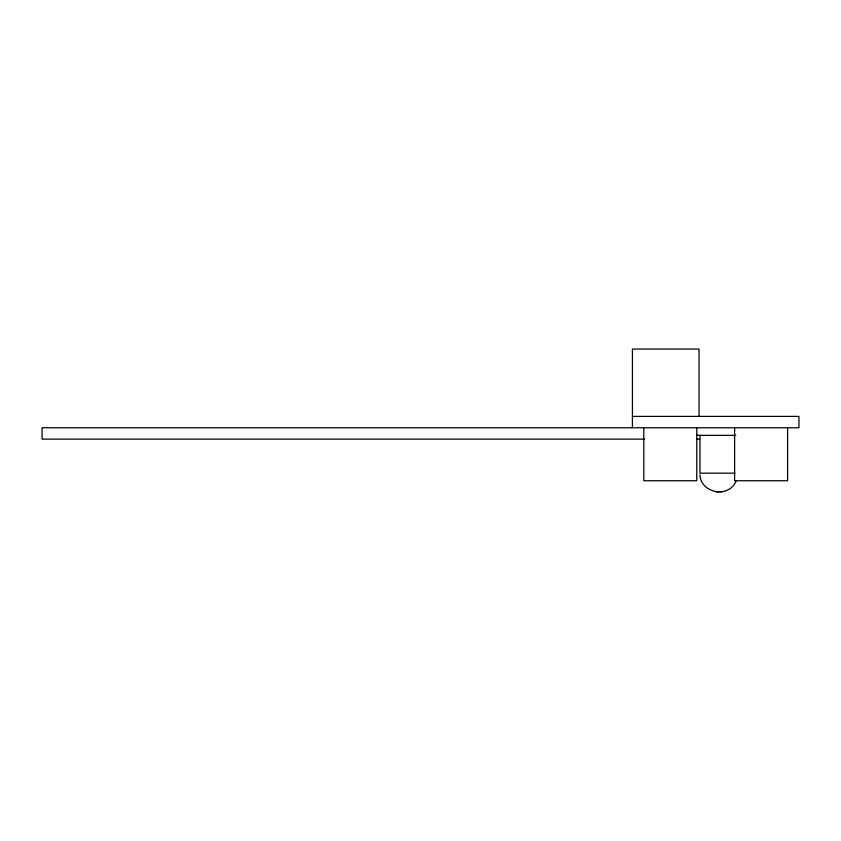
<?xml version="1.0" encoding="UTF-8"?>
<svg xmlns="http://www.w3.org/2000/svg" width="841" height="841" viewBox="0 0 841 841"><rect width="100%" height="100%" fill="white"/><g stroke="black" fill="none" stroke-linecap="round" stroke-linejoin="round"><path stroke-width="1.26" d="M736.159 480.747C729.567 498.45 700.711 493.646 699.954 474.829M632.432 416.411L798.95 416.411L798.95 427.764L42.05 427.764L42.05 439.118L644.627 439.118M696.642 435.333L735.833 435.333M697.01 439.118L699.67 439.118M734.971 473.178L699.975 473.178L699.975 435.333M715.586 491.817L722.177 491.817M787.597 427.764L787.597 480.747L734.613 480.747L734.613 427.764M699.039 416.411L699.039 349.047L632.432 349.047L632.432 427.764M696.769 427.764L696.769 480.747L643.785 480.747L643.785 427.764"/></g></svg>
